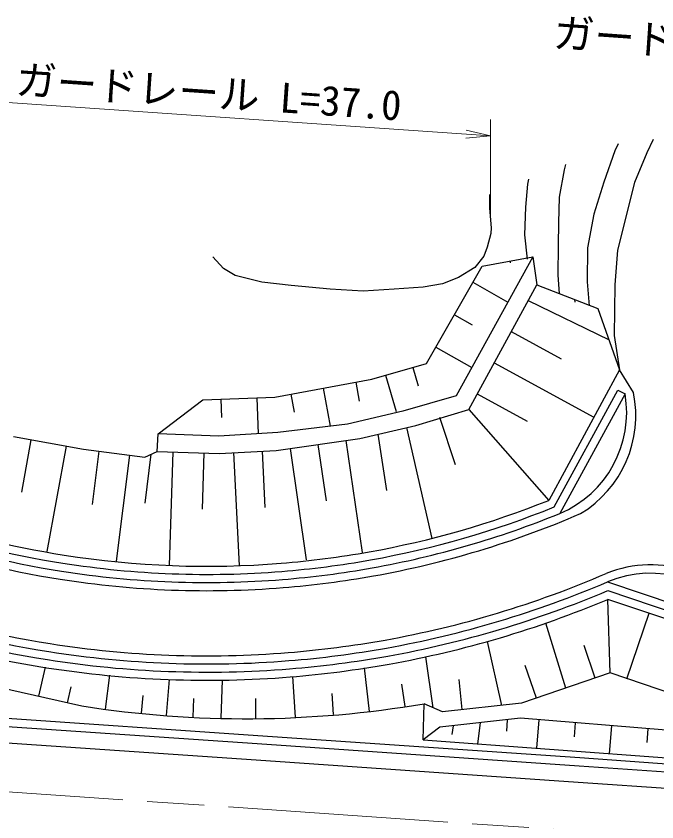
# Model space of a CAD drawing. Units: millimetres, scale not verified. Extents: x 40000 to 680000, y 20000 to 380000.
# Drawn here: x 328601 to 367966, y 279880 to 329356 of the extents above; entities that cross this region are included whole.
import ezdxf
from ezdxf.enums import TextEntityAlignment as Align

# ---------------------------------------------------------------- set-up
doc = ezdxf.new("R2010")
doc.units = ezdxf.units.MM
doc.header["$LTSCALE"] = 1000
doc.linetypes.add('CHAIN', pattern=[18.5, 12, -1.5, 3.5, -1.5])
for name, color, linetype, lineweight in [('M-BGD', 7, 'Continuous', 25), ('M-BMK', 2, 'CHAIN', 13), ('M-STR-HTXT', 7, 'Continuous', 13)]:
    doc.layers.add(name, color=color, linetype=linetype, lineweight=lineweight)
doc.styles.add('ＭＳ ゴシック', font='')
doc.styles.get('ＭＳ ゴシック').set_extended_font_data('MS Gothic')

# ---------------------------------------------------------------- blocks, each defined once
blk = doc.blocks.new('open_arrow')
at = {"color": 0, "linetype": 'Continuous', "lineweight": -2}
blk.add_lwpolyline([(7.5, 1.25), (0, 0), (7.5, -1.25)], dxfattribs=at)

msp = doc.modelspace()

# ---------------------------------------------------------------- linework, layer by layer
at = {"layer": 'M-BGD'}
for p, q in [((367737, 321782), (367351, 320964)), ((365595, 321524), (365381, 321091)), ((365381, 321091), (364698, 319166)), ((367351, 320964), (366586, 319137)), ((362350, 320240), (362268, 319918)), ((362268, 319918), (361973, 318245)), ((360070, 319337), (360027, 319035)), ((364698, 319166), (364099, 317190)), ((366586, 319137), (365543, 314975)), ((360027, 319035), (359895, 317633)), ((357693, 318396), (357685, 317556)), ((361973, 318245), (361930, 316670)), ((357685, 317556), (357779, 316353)), ((359895, 317633), (359825, 315936)), ((364099, 317190), (363707, 315136)), ((361930, 316670), (361906, 315295)), ((357779, 316353), (357764, 316009)), ((357764, 316009), (357535, 315160)), ((359825, 315936), (360004, 314439)), ((361906, 315295), (361882, 313460)), ((357535, 315160), (357332, 314612)), ((363707, 315136), (363687, 313032)), ((365543, 314975), (365391, 312852)), ((341347, 313857), (340689, 314576)), ((360344, 314570), (355638, 306048)), ((357332, 314612), (356788, 313915)), ((357226, 314009), (360344, 314570)), ((358948, 314319), (358948, 314212)), ((360344, 314570), (360590, 312854)), ((342051, 313435), (341347, 313857)), ((353822, 308031), (357226, 314009)), ((356788, 313915), (355773, 313302)), ((343699, 313028), (342051, 313435)), ((355773, 313302), (354786, 312908)), ((361882, 313460), (361961, 312318)), ((345492, 312814), (343699, 313028)), ((347895, 312587), (345492, 312814)), ((353599, 312721), (351830, 312582)), ((354786, 312908), (353599, 312721)), ((356411, 305199), (360590, 312854)), ((356659, 313013), (358808, 311789)), ((360590, 312854), (364344, 311406)), ((363687, 313032), (363810, 311567)), ((365391, 312852), (365341, 309748)), ((349913, 312467), (347895, 312587)), ((351830, 312582), (349913, 312467)), ((361108, 312655), (361111, 312634)), ((360068, 311897), (365026, 309473)), ((362912, 311959), (362919, 311798)), ((364344, 311406), (365676, 307633)), ((355524, 311020), (356612, 310401)), ((359023, 309984), (362081, 308314)), ((365341, 309748), (365676, 307633)), ((354389, 309027), (356591, 307774)), ((350461, 307063), (353822, 308031)), ((352982, 307789), (353307, 306657)), ((357978, 308070), (364099, 304728)), ((351301, 307305), (351940, 305085)), ((365676, 307633), (361327, 299621)), ((366529, 306243), (365676, 307633)), ((344486, 305960), (350461, 307063)), ((349465, 306879), (349680, 305716)), ((347473, 306512), (347904, 304178)), ((361659, 299216), (365576, 306394)), ((365576, 306394), (366015, 306155)), ((337336, 303710), (340074, 305788)), ((340074, 305788), (344486, 305960)), ((341177, 305831), (341221, 304705)), ((343383, 305917), (343469, 303710)), ((345482, 306144), (345686, 305037)), ((355638, 306048), (352355, 305089)), ((356933, 306156), (359996, 304484)), ((366015, 306155), (362012, 298820)), ((352355, 305089), (348959, 304308)), ((353162, 304220), (356411, 305199)), ((356411, 305199), (361327, 299621)), ((348959, 304308), (344677, 303782)), ((354619, 304728), (355576, 301825)), ((349712, 303426), (353162, 304220)), ((352586, 304087), (354145, 297290)), ((328436, 303537), (332744, 302760)), ((329513, 303343), (328931, 300116)), ((337271, 302625), (337336, 303710)), ((341047, 303565), (337336, 303710)), ((344677, 303782), (341047, 303565)), ((344582, 302681), (349712, 303426)), ((348857, 303302), (349857, 296420)), ((350816, 303680), (351356, 300231)), ((331667, 302954), (330497, 296474)), ((345437, 302805), (346430, 295974)), ((347147, 303053), (347650, 299594)), ((332744, 302760), (336504, 302284)), ((333684, 302641), (333269, 299366)), ((335564, 302403), (334739, 295894)), ((336887, 302455), (336502, 299445)), ((336504, 302284), (337271, 302625)), ((337271, 302625), (341084, 302509)), ((338224, 302596), (338011, 295628)), ((340131, 302538), (340025, 299080)), ((341084, 302509), (344582, 302681)), ((341959, 302552), (342299, 295627)), ((343708, 302638), (343877, 299194)), ((364926, 294616), (372125, 292192)), ((364944, 294082), (371961, 291719)), ((374068, 290488), (364951, 293542)), ((365089, 289025), (364951, 293542)), ((366125, 288673), (367489, 292692)), ((362373, 288092), (361145, 292084)), ((358442, 287030), (357552, 290955)), ((364184, 288714), (363497, 290714)), ((354229, 286891), (353769, 290014)), ((360563, 287470), (359873, 289478)), ((330002, 287594), (330407, 289389)), ((350310, 286664), (349997, 289338)), ((365089, 289025), (359657, 287159)), ((369232, 287619), (365089, 289025)), ((325618, 288584), (332633, 287000)), ((334085, 286806), (334363, 288889)), ((337839, 286412), (338032, 288627)), ((341194, 286250), (341280, 288586)), ((345772, 286317), (345611, 288803)), ((356010, 286773), (355815, 288622)), ((331756, 287198), (331974, 288162)), ((352503, 286961), (352295, 288333)), ((336304, 286546), (336399, 287635)), ((348109, 286468), (348025, 287764)), ((339469, 286314), (339511, 287461)), ((343330, 286230), (343319, 287454)), ((353603, 284920), (353663, 287136)), ((354794, 286645), (353663, 287136)), ((359657, 287159), (354794, 286645)), ((323502, 286556), (343455, 285184)), ((323467, 286057), (343420, 284685)), ((359597, 286240), (354625, 285693)), ((358768, 286149), (358722, 285460)), ((368534, 285505), (359597, 286240)), ((360714, 286148), (360571, 284406)), ((354625, 285693), (353603, 284920)), ((355454, 285784), (355379, 285251)), ((357111, 285966), (356951, 284673)), ((362948, 285964), (362877, 285102)), ((365183, 285781), (365042, 284075)), ((367417, 285597), (367348, 284754)), ((323399, 285059), (343352, 283687)), ((343455, 285184), (363223, 283824)), ((343420, 284685), (363189, 283325)), ((353603, 284920), (370478, 283674)), ((343352, 283687), (363120, 282328)), ((363228, 283824), (375649, 282956)), ((363189, 283325), (375327, 282478)), ((363123, 282327), (376411, 281400))]:
    msp.add_line(p, q, dxfattribs=at)
for centre, radius, start, end in [((359379, 305016), 6733, 293.0193, 9.7337), ((359629, 304832), 7043, 301.169, 11.5541), ((340333, 352076), 56500, 280.1543, 291.8123), ((340333, 352076), 57000, 280.1543, 291.9704), ((340333, 352076), 56500, 250.8598, 261.0557), ((340333, 352076), 57500, 280.15431, 292.14917), ((340333, 352076), 58000, 280.15431, 293.29892), ((340333, 352076), 57000, 250.8598, 261.0557), ((340333, 352076), 57500, 250.85984, 261.05572), ((340333, 352076), 58000, 250.85984, 261.05572), ((340333, 352076), 56500, 274.6173, 280.1543), ((340333, 352076), 56500, 261.0557, 274.6173), ((340333, 352076), 57000, 274.6173, 280.1543), ((340333, 352076), 57000, 261.0557, 274.6173), ((340333, 352076), 57500, 274.61728, 280.15431), ((367563, 288538), 7128, 29.2604, 112.3181), ((340333, 352076), 57500, 261.05572, 274.61728), ((340333, 352076), 58000, 274.61728, 280.15431), ((340333, 352076), 62000, 280.15431, 293.29892), ((367541, 288396), 6749, 31.2474, 112.7959), ((340333, 352076), 58000, 261.05572, 274.61728), ((340333, 352076), 62500, 280.15431, 293.17187), ((340333, 352076), 63000, 280.15431, 292.9944), ((340333, 352076), 62000, 250.85984, 261.05572), ((340333, 352076), 63500, 280.15431, 292.81001), ((340333, 352076), 62500, 250.85984, 261.05572), ((340333, 352076), 63000, 250.85984, 261.05572), ((340333, 352076), 63500, 250.85984, 261.05572), ((340333, 352076), 62000, 274.61728, 280.15431), ((340333, 352076), 62000, 261.05572, 274.61728), ((340333, 352076), 62500, 274.61728, 280.15431), ((340333, 352076), 62500, 261.05572, 274.61728), ((340333, 352076), 63000, 274.61728, 280.15431), ((340333, 352076), 63000, 261.05572, 274.61728), ((340333, 352076), 63500, 274.61728, 280.15431), ((340333, 352076), 63500, 261.05572, 274.61728), ((342732, 351512), 65298, 261.10276, 279.63691)]:
    msp.add_arc(centre, radius, start, end, dxfattribs=at)
at = {"layer": 'M-BMK'}
for p, q in [((323193, 282066), (343146, 280694)), ((343146, 280694), (362914, 279335))]:
    msp.add_line(p, q, dxfattribs=at)
at = {"layer": 'M-STR-HTXT'}
for p, q in [((320791, 324551), (357736, 322010)), ((357736, 316850), (357736, 323010))]:
    msp.add_line(p, q, dxfattribs=at)

# ---------------------------------------------------------------- block references
at = {"layer": 'M-STR-HTXT', "xscale": 200, "yscale": 200, "rotation": 176.1}
msp.add_blockref('open_arrow', (357736, 322010), dxfattribs=at)

# ---------------------------------------------------------------- texts
at = {"layer": 'M-STR-HTXT', "style": 'ＭＳ ゴシック'}
for s, rotation, p in [('ガードレール L=6.0', 356.006, (372739, 326120)), ('ガードレール L=37.0', 356.066, (340336, 323207))]:
    msp.add_text(s, height=1833, rotation=rotation, dxfattribs=at).set_placement(p, align=Align.BOTTOM_CENTER)

doc.saveas('drawing.dxf')
